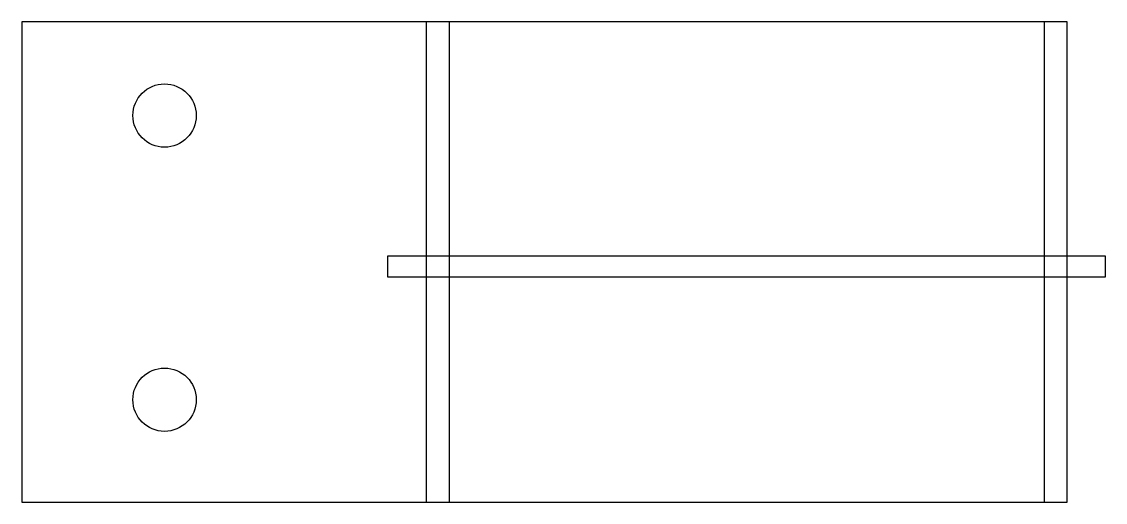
# Model space of a CAD drawing. Header units: inches. Extents: x 0 to 2.84, y 0 to 1.26.
import ezdxf

# ---------------------------------------------------------------- set-up
doc = ezdxf.new("R2010")
doc.units = ezdxf.units.IN
doc.header["$MEASUREMENT"] = 0
doc.layers.add('Mount Holes', color=7, linetype='Continuous', lineweight=25)
doc.layers.add('Profile', color=4, linetype='Continuous', lineweight=25, true_color=0x00ffff)

msp = doc.modelspace()

# ---------------------------------------------------------------- linework, layer by layer
at = {"layer": 'Mount Holes'}
for centre in [(0.3745, 1.014), (0.3745, 0.269)]:
    msp.add_circle(centre, 0.083, dxfattribs=at)
at = {"layer": 'Profile'}
for p, q in [((0, 1.26), (0, 0)), ((2.74, 1.26), (0, 1.26)), ((1.06, 1.26), (1.06, 0)), ((1.12, 1.26), (1.12, 0)), ((2.68, 1.26), (2.68, 0)), ((2.74, 0), (2.74, 1.26)), ((0.96, 0.646), (2.84, 0.646)), ((0.96, 0.59), (0.96, 0.646)), ((2.84, 0.646), (2.84, 0.59)), ((2.84, 0.59), (0.96, 0.59)), ((0, 0), (2.74, 0))]:
    msp.add_line(p, q, dxfattribs=at)

doc.saveas('drawing.dxf')
